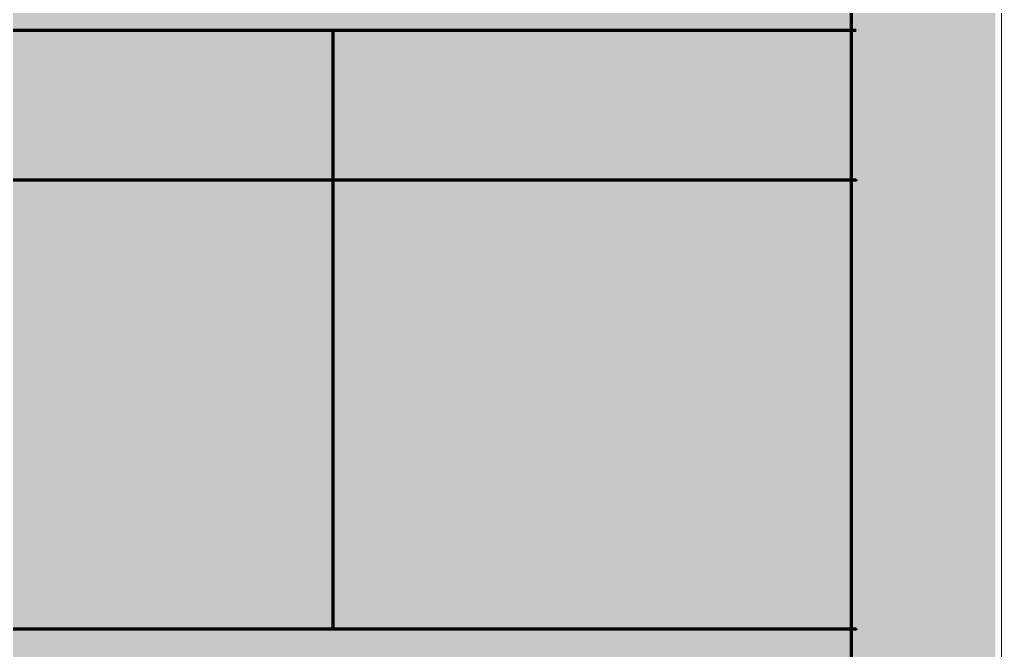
# Model space of a CAD drawing. Header units: millimetres. Extents: x 0 to 295, y 2 to 210.
# Drawn here: x 261.56 to 294.44, y 25.84 to 47.09 of the extents above; entities that cross this region are included whole.
import ezdxf
from ezdxf.xclip import XClip

# ---------------------------------------------------------------- set-up
doc = ezdxf.new("R2010")
doc.units = ezdxf.units.MM
doc.header["$MEASUREMENT"] = 0
doc.layers.get('0').update_dxf_attribs({"linetype": 'CONTINUOUS'})

# ---------------------------------------------------------------- blocks, each defined once
blk = doc.blocks.new('MF27EC030')
at = {"color": 0, "linetype": 'Continuous', "lineweight": 100, "true_color": 0x000007}
for points in [[(4.838, 190.421), (4.838, 7.052), (289.581, 7.052), (289.581, 190.421)], [(289.745, 46.72), (168.888, 46.72), (168.888, 46.72)], [(239.386, 41.686), (289.745, 41.686), (289.745, 41.686)], [(239.386, 26.567), (289.745, 26.567), (289.745, 26.567)]]:
    blk.add_lwpolyline(points, dxfattribs=at)

msp = doc.modelspace()

# ---------------------------------------------------------------- hatches: boundary and pattern name
at = {"true_color": 0xffffff}
for points in [[(-0.131, 210.23), (-0.131, 1.772), (294.435, 1.772), (294.435, 210.23)], [(-0.131, 210.23), (-0.131, 2.034), (294.435, 2.034), (294.435, 210.23)]]:
    msp.add_hatch(color=0, dxfattribs=at).paths.add_polyline_path(points)
at = {"true_color": 0x000007}
msp.add_hatch(color=0, dxfattribs=at).paths.add_polyline_path([(274.495, 42.818), (274.905, 44.802), (275.233, 44.802), (275.43, 43.506), (275.43, 43.506), (275.434, 43.486), (275.437, 43.465), (275.441, 43.445), (275.445, 43.424), (275.448, 43.404), (275.451, 43.384), (275.454, 43.363), (275.457, 43.343), (275.46, 43.323), (275.462, 43.302), (275.464, 43.282), (275.466, 43.262), (275.468, 43.242), (275.47, 43.223), (275.472, 43.203), (275.473, 43.183), (275.475, 43.164), (275.476, 43.144), (275.477, 43.125), (275.477, 43.106), (275.478, 43.087), (275.478, 43.068), (275.479, 43.049), (275.479, 43.031), (275.479, 43.031), (275.487, 43.047), (275.496, 43.065), (275.504, 43.082), (275.513, 43.1), (275.522, 43.119), (275.532, 43.138), (275.541, 43.158), (275.551, 43.178), (275.561, 43.199), (275.572, 43.22), (275.582, 43.242), (275.594, 43.264), (275.605, 43.287), (275.617, 43.31), (275.629, 43.334), (275.642, 43.359), (275.654, 43.384), (275.668, 43.409), (275.682, 43.435), (275.696, 43.461), (275.711, 43.488), (275.726, 43.515), (275.741, 43.543), (275.758, 43.572), (276.463, 44.802), (276.791, 44.802), (276.381, 42.818), (276.118, 42.818), (276.315, 43.785), (276.315, 43.785), (276.321, 43.812), (276.328, 43.839), (276.334, 43.867), (276.341, 43.895), (276.348, 43.924), (276.355, 43.953), (276.363, 43.983), (276.37, 44.013), (276.378, 44.043), (276.386, 44.074), (276.395, 44.104), (276.403, 44.136), (276.412, 44.167), (276.421, 44.199), (276.431, 44.23), (276.44, 44.262), (276.45, 44.295), (276.46, 44.327), (276.471, 44.359), (276.482, 44.392), (276.493, 44.425), (276.504, 44.457), (276.516, 44.49), (276.528, 44.523), (276.528, 44.523), (276.52, 44.508), (276.512, 44.494), (276.504, 44.478), (276.495, 44.463), (276.487, 44.447), (276.479, 44.431), (276.47, 44.415), (276.462, 44.398), (276.454, 44.382), (276.445, 44.365), (276.436, 44.348), (276.428, 44.33), (276.419, 44.313), (276.41, 44.295), (276.401, 44.277), (276.392, 44.259), (276.383, 44.241), (276.374, 44.223), (276.364, 44.205), (276.355, 44.187), (276.345, 44.168), (276.335, 44.15), (276.325, 44.131), (276.315, 44.113), (275.577, 42.818), (275.315, 42.818), (275.118, 44.08), (275.118, 44.08), (275.116, 44.097), (275.114, 44.113), (275.112, 44.129), (275.11, 44.146), (275.108, 44.162), (275.106, 44.179), (275.104, 44.195), (275.102, 44.212), (275.1, 44.229), (275.099, 44.245), (275.097, 44.262), (275.095, 44.279), (275.094, 44.296), (275.093, 44.313), (275.091, 44.33), (275.09, 44.347), (275.089, 44.365), (275.088, 44.382), (275.087, 44.4), (275.086, 44.418), (275.086, 44.436), (275.086, 44.454), (275.085, 44.472), (275.085, 44.49), (275.085, 44.49), (275.081, 44.47), (275.077, 44.45), (275.074, 44.429), (275.07, 44.41), (275.067, 44.39), (275.063, 44.371), (275.06, 44.352), (275.057, 44.333), (275.054, 44.314), (275.052, 44.296), (275.049, 44.278), (275.046, 44.261), (275.044, 44.243), (275.041, 44.226), (275.039, 44.21), (275.037, 44.194), (275.034, 44.178), (275.032, 44.163), (275.03, 44.148), (275.028, 44.133), (275.026, 44.119), (275.024, 44.106), (275.022, 44.093), (275.02, 44.08), (274.757, 42.818), (274.495, 42.818), (274.757, 42.818)])
h = msp.add_hatch(color=0, dxfattribs=at)
edge = h.paths.add_edge_path()
edge.add_spline(control_points=[(285.269, 42.998), (285.187, 42.916), (285.105, 42.867), (285.023, 42.834), (285.023, 42.834), (284.941, 42.801), (284.859, 42.785), (284.777, 42.785), (284.777, 42.785), (284.646, 42.785), (284.531, 42.818), (284.449, 42.899), (284.449, 42.899), (284.367, 42.981), (284.334, 43.08), (284.334, 43.195), (284.334, 43.195), (284.334, 43.277), (284.35, 43.359), (284.383, 43.408), (284.383, 43.408), (284.416, 43.473), (284.465, 43.523), (284.531, 43.555), (284.531, 43.555), (284.596, 43.605), (284.662, 43.621), (284.76, 43.637), (284.76, 43.637), (284.81, 43.654), (284.908, 43.67), (285.072, 43.67), (285.072, 43.67), (285.219, 43.67), (285.334, 43.687), (285.4, 43.719), (285.4, 43.719), (285.416, 43.785), (285.433, 43.834), (285.433, 43.883), (285.433, 43.883), (285.433, 43.933), (285.4, 43.982), (285.367, 44.015), (285.367, 44.015), (285.301, 44.064), (285.219, 44.08), (285.121, 44.08), (285.121, 44.08), (285.006, 44.08), (284.924, 44.064), (284.859, 44.015), (284.859, 44.015), (284.793, 43.965), (284.744, 43.9), (284.711, 43.818)], knot_values=[0, 0, 0, 0, 0.017857, 0.017857, 0.017857, 0.017857, 0.035714, 0.035714, 0.035714, 0.035714, 0.053571, 0.053571, 0.053571, 0.053571, 0.071429, 0.071429, 0.071429, 0.071429, 0.089286, 0.089286, 0.089286, 0.089286, 0.107143, 0.107143, 0.107143, 0.107143, 0.125, 0.125, 0.125, 0.125, 0.142857, 0.142857, 0.142857, 0.142857, 0.160714, 0.160714, 0.160714, 0.160714, 0.178571, 0.178571, 0.178571, 0.178571, 0.196429, 0.196429, 0.196429, 0.196429, 0.214286, 0.214286, 0.214286, 0.214286, 0.232143, 0.232143, 0.232143, 0.232143, 1, 1, 1, 1], degree=3, periodic=0)
edge.add_line((284.711, 43.818), (284.465, 43.851))
edge.add_spline(control_points=[(284.465, 43.851), (284.514, 43.982), (284.596, 44.097), (284.711, 44.179), (284.711, 44.179), (284.826, 44.244), (284.957, 44.277), (285.121, 44.277), (285.121, 44.277), (285.301, 44.277), (285.449, 44.244), (285.547, 44.162), (285.547, 44.162), (285.629, 44.097), (285.662, 44.015), (285.662, 43.916), (285.662, 43.916), (285.662, 43.834), (285.662, 43.752), (285.629, 43.637)], knot_values=[0, 0, 0, 0, 0.05, 0.05, 0.05, 0.05, 0.1, 0.1, 0.1, 0.1, 0.15, 0.15, 0.15, 0.15, 0.2, 0.2, 0.2, 0.2, 1, 1, 1, 1], degree=3, periodic=0)
edge.add_line((285.629, 43.637), (285.547, 43.293))
edge.add_spline(control_points=[(285.547, 43.293), (285.531, 43.178), (285.515, 43.08), (285.515, 43.014), (285.515, 43.014), (285.515, 42.965), (285.531, 42.899), (285.547, 42.818)], knot_values=[0, 0, 0, 0, 0.125, 0.125, 0.125, 0.125, 1, 1, 1, 1], degree=3, periodic=0)
edge.add_line((285.547, 42.818), (285.301, 42.818))
edge.add_spline(control_points=[(285.301, 42.818), (285.285, 42.867), (285.269, 42.916), (285.269, 42.998)], knot_values=[0, 0, 0, 0, 1, 1, 1, 1], degree=3, periodic=0)
edge = h.paths.add_edge_path()
edge.add_spline(control_points=[(285.367, 43.539), (285.318, 43.523), (285.285, 43.523), (285.252, 43.506), (285.252, 43.506), (285.203, 43.506), (285.137, 43.506), (285.055, 43.49), (285.055, 43.49), (284.908, 43.473), (284.81, 43.457), (284.744, 43.441), (284.744, 43.441), (284.695, 43.424), (284.646, 43.391), (284.613, 43.342), (284.613, 43.342), (284.596, 43.309), (284.58, 43.26), (284.58, 43.211), (284.58, 43.211), (284.58, 43.145), (284.596, 43.08), (284.646, 43.047), (284.646, 43.047), (284.695, 42.998), (284.76, 42.981), (284.842, 42.981), (284.842, 42.981), (284.924, 42.981), (285.006, 42.998), (285.088, 43.031), (285.088, 43.031), (285.154, 43.08), (285.219, 43.145), (285.252, 43.211), (285.252, 43.211), (285.301, 43.293), (285.334, 43.408), (285.367, 43.539)], knot_values=[0, 0, 0, 0, 0.025, 0.025, 0.025, 0.025, 0.05, 0.05, 0.05, 0.05, 0.075, 0.075, 0.075, 0.075, 0.1, 0.1, 0.1, 0.1, 0.125, 0.125, 0.125, 0.125, 0.15, 0.15, 0.15, 0.15, 0.175, 0.175, 0.175, 0.175, 0.2, 0.2, 0.2, 0.2, 0.225, 0.225, 0.225, 0.225, 1, 1, 1, 1], degree=3, periodic=0)
edge = h.paths.add_edge_path()
edge.add_line((288.778, 44.835), (289.008, 44.835))
edge.add_spline(control_points=[(289.008, 44.835), (288.991, 44.703), (288.942, 44.605), (288.86, 44.572), (288.86, 44.572), (288.778, 44.539), (288.696, 44.539), (288.598, 44.539)], knot_values=[0, 0, 0, 0, 0.125, 0.125, 0.125, 0.125, 1, 1, 1, 1], degree=3, periodic=0)
edge.add_line((288.598, 44.539), (288.352, 44.539))
edge.add_spline(control_points=[(288.352, 44.539), (288.253, 44.539), (288.188, 44.523), (288.138, 44.49), (288.138, 44.49), (288.089, 44.474), (288.056, 44.425), (288.024, 44.392), (288.024, 44.392), (287.991, 44.343), (287.942, 44.228), (287.876, 44.08), (287.876, 44.08), (287.974, 44.162), (288.056, 44.211), (288.138, 44.228), (288.138, 44.228), (288.22, 44.244), (288.286, 44.261), (288.319, 44.261), (288.319, 44.261), (288.466, 44.261), (288.581, 44.195), (288.696, 44.097), (288.696, 44.097), (288.811, 43.998), (288.876, 43.851), (288.876, 43.654), (288.876, 43.654), (288.876, 43.424), (288.794, 43.227), (288.663, 43.047), (288.663, 43.047), (288.516, 42.867), (288.335, 42.785), (288.106, 42.785), (288.106, 42.785), (287.925, 42.785), (287.778, 42.834), (287.679, 42.949), (287.679, 42.949), (287.581, 43.063), (287.515, 43.211), (287.515, 43.391), (287.515, 43.391), (287.515, 43.588), (287.564, 43.818), (287.663, 44.113), (287.663, 44.113), (287.761, 44.392), (287.876, 44.572), (287.991, 44.654), (287.991, 44.654), (288.106, 44.736), (288.253, 44.769), (288.434, 44.769)], knot_values=[0, 0, 0, 0, 0.017857, 0.017857, 0.017857, 0.017857, 0.035714, 0.035714, 0.035714, 0.035714, 0.053571, 0.053571, 0.053571, 0.053571, 0.071429, 0.071429, 0.071429, 0.071429, 0.089286, 0.089286, 0.089286, 0.089286, 0.107143, 0.107143, 0.107143, 0.107143, 0.125, 0.125, 0.125, 0.125, 0.142857, 0.142857, 0.142857, 0.142857, 0.160714, 0.160714, 0.160714, 0.160714, 0.178571, 0.178571, 0.178571, 0.178571, 0.196429, 0.196429, 0.196429, 0.196429, 0.214286, 0.214286, 0.214286, 0.214286, 0.232143, 0.232143, 0.232143, 0.232143, 1, 1, 1, 1], degree=3, periodic=0)
edge.add_line((288.434, 44.769), (288.647, 44.769))
edge.add_spline(control_points=[(288.647, 44.769), (288.712, 44.769), (288.762, 44.785), (288.778, 44.835)], knot_values=[0, 0, 0, 0, 1, 1, 1, 1], degree=3, periodic=0)
edge = h.paths.add_edge_path()
edge.add_spline(control_points=[(288.63, 43.67), (288.63, 43.785), (288.598, 43.883), (288.548, 43.949), (288.548, 43.949), (288.483, 44.031), (288.401, 44.064), (288.302, 44.064), (288.302, 44.064), (288.138, 44.064), (288.007, 43.982), (287.909, 43.851), (287.909, 43.851), (287.81, 43.703), (287.761, 43.555), (287.761, 43.359), (287.761, 43.359), (287.761, 43.26), (287.794, 43.178), (287.86, 43.096), (287.86, 43.096), (287.925, 43.014), (288.007, 42.981), (288.106, 42.981), (288.106, 42.981), (288.27, 42.981), (288.384, 43.063), (288.483, 43.211), (288.483, 43.211), (288.581, 43.359), (288.63, 43.506), (288.63, 43.67)], knot_values=[0, 0, 0, 0, 0.03125, 0.03125, 0.03125, 0.03125, 0.0625, 0.0625, 0.0625, 0.0625, 0.09375, 0.09375, 0.09375, 0.09375, 0.125, 0.125, 0.125, 0.125, 0.15625, 0.15625, 0.15625, 0.15625, 0.1875, 0.1875, 0.1875, 0.1875, 0.21875, 0.21875, 0.21875, 0.21875, 1, 1, 1, 1], degree=3, periodic=0)
h = msp.add_hatch(color=0, dxfattribs=at)
edge = h.paths.add_edge_path()
edge.add_spline(control_points=[(262.524, 42.998), (262.442, 42.916), (262.36, 42.867), (262.278, 42.834), (262.278, 42.834), (262.196, 42.801), (262.114, 42.785), (262.032, 42.785), (262.032, 42.785), (261.901, 42.785), (261.786, 42.818), (261.704, 42.899), (261.704, 42.899), (261.622, 42.981), (261.589, 43.08), (261.589, 43.195), (261.589, 43.195), (261.589, 43.277), (261.606, 43.359), (261.638, 43.408), (261.638, 43.408), (261.671, 43.473), (261.72, 43.523), (261.786, 43.555), (261.786, 43.555), (261.852, 43.605), (261.917, 43.621), (261.999, 43.637), (261.999, 43.637), (262.065, 43.654), (262.163, 43.67), (262.311, 43.67), (262.311, 43.67), (262.475, 43.67), (262.59, 43.687), (262.655, 43.719), (262.655, 43.719), (262.671, 43.785), (262.671, 43.834), (262.671, 43.883), (262.671, 43.883), (262.671, 43.933), (262.655, 43.982), (262.622, 44.015), (262.622, 44.015), (262.557, 44.064), (262.475, 44.08), (262.36, 44.08), (262.36, 44.08), (262.262, 44.08), (262.18, 44.064), (262.114, 44.015), (262.114, 44.015), (262.048, 43.965), (261.999, 43.9), (261.966, 43.818)], knot_values=[0, 0, 0, 0, 0.017857, 0.017857, 0.017857, 0.017857, 0.035714, 0.035714, 0.035714, 0.035714, 0.053571, 0.053571, 0.053571, 0.053571, 0.071429, 0.071429, 0.071429, 0.071429, 0.089286, 0.089286, 0.089286, 0.089286, 0.107143, 0.107143, 0.107143, 0.107143, 0.125, 0.125, 0.125, 0.125, 0.142857, 0.142857, 0.142857, 0.142857, 0.160714, 0.160714, 0.160714, 0.160714, 0.178571, 0.178571, 0.178571, 0.178571, 0.196429, 0.196429, 0.196429, 0.196429, 0.214286, 0.214286, 0.214286, 0.214286, 0.232143, 0.232143, 0.232143, 0.232143, 1, 1, 1, 1], degree=3, periodic=0)
edge.add_line((261.966, 43.818), (261.72, 43.851))
edge.add_spline(control_points=[(261.72, 43.851), (261.77, 43.982), (261.852, 44.097), (261.966, 44.179), (261.966, 44.179), (262.081, 44.244), (262.212, 44.277), (262.376, 44.277), (262.376, 44.277), (262.557, 44.277), (262.704, 44.244), (262.803, 44.162), (262.803, 44.162), (262.885, 44.097), (262.917, 44.015), (262.917, 43.916), (262.917, 43.916), (262.917, 43.834), (262.901, 43.752), (262.885, 43.637)], knot_values=[0, 0, 0, 0, 0.05, 0.05, 0.05, 0.05, 0.1, 0.1, 0.1, 0.1, 0.15, 0.15, 0.15, 0.15, 0.2, 0.2, 0.2, 0.2, 1, 1, 1, 1], degree=3, periodic=0)
edge.add_line((262.885, 43.637), (262.803, 43.293))
edge.add_spline(control_points=[(262.803, 43.293), (262.786, 43.178), (262.77, 43.08), (262.77, 43.014), (262.77, 43.014), (262.77, 42.965), (262.786, 42.899), (262.803, 42.818)], knot_values=[0, 0, 0, 0, 0.125, 0.125, 0.125, 0.125, 1, 1, 1, 1], degree=3, periodic=0)
edge.add_line((262.803, 42.818), (262.557, 42.818))
edge.add_spline(control_points=[(262.557, 42.818), (262.54, 42.867), (262.524, 42.916), (262.524, 42.998)], knot_values=[0, 0, 0, 0, 1, 1, 1, 1], degree=3, periodic=0)
edge = h.paths.add_edge_path()
edge.add_spline(control_points=[(262.606, 43.539), (262.573, 43.523), (262.54, 43.523), (262.508, 43.506), (262.508, 43.506), (262.458, 43.506), (262.393, 43.506), (262.311, 43.49), (262.311, 43.49), (262.163, 43.473), (262.065, 43.457), (261.999, 43.441), (261.999, 43.441), (261.95, 43.424), (261.901, 43.391), (261.868, 43.342), (261.868, 43.342), (261.835, 43.309), (261.835, 43.26), (261.835, 43.211), (261.835, 43.211), (261.835, 43.145), (261.852, 43.08), (261.901, 43.047), (261.901, 43.047), (261.95, 42.998), (262.016, 42.981), (262.098, 42.981), (262.098, 42.981), (262.18, 42.981), (262.262, 42.998), (262.327, 43.031), (262.327, 43.031), (262.409, 43.08), (262.475, 43.145), (262.508, 43.211), (262.508, 43.211), (262.557, 43.293), (262.59, 43.408), (262.606, 43.539)], knot_values=[0, 0, 0, 0, 0.025, 0.025, 0.025, 0.025, 0.05, 0.05, 0.05, 0.05, 0.075, 0.075, 0.075, 0.075, 0.1, 0.1, 0.1, 0.1, 0.125, 0.125, 0.125, 0.125, 0.15, 0.15, 0.15, 0.15, 0.175, 0.175, 0.175, 0.175, 0.2, 0.2, 0.2, 0.2, 0.225, 0.225, 0.225, 0.225, 1, 1, 1, 1], degree=3, periodic=0)
edge = h.paths.add_edge_path()
edge.add_line((265.705, 43.342), (265.951, 43.309))
edge.add_spline(control_points=[(265.951, 43.309), (265.886, 43.129), (265.804, 42.998), (265.689, 42.916), (265.689, 42.916), (265.574, 42.834), (265.443, 42.785), (265.295, 42.785), (265.295, 42.785), (265.148, 42.785), (265.016, 42.834), (264.918, 42.932), (264.918, 42.932), (264.82, 43.031), (264.771, 43.178), (264.771, 43.359), (264.771, 43.359), (264.771, 43.523), (264.803, 43.67), (264.869, 43.818), (264.869, 43.818), (264.934, 43.965), (265.016, 44.08), (265.131, 44.162), (265.131, 44.162), (265.246, 44.244), (265.377, 44.277), (265.525, 44.277), (265.525, 44.277), (265.689, 44.277), (265.804, 44.244), (265.902, 44.162), (265.902, 44.162), (265.984, 44.064), (266.033, 43.949), (266.033, 43.801)], knot_values=[0, 0, 0, 0, 0.027778, 0.027778, 0.027778, 0.027778, 0.055556, 0.055556, 0.055556, 0.055556, 0.083333, 0.083333, 0.083333, 0.083333, 0.111111, 0.111111, 0.111111, 0.111111, 0.138889, 0.138889, 0.138889, 0.138889, 0.166667, 0.166667, 0.166667, 0.166667, 0.194444, 0.194444, 0.194444, 0.194444, 0.222222, 0.222222, 0.222222, 0.222222, 1, 1, 1, 1], degree=3, periodic=0)
edge.add_line((266.033, 43.801), (265.787, 43.785))
edge.add_spline(control_points=[(265.787, 43.785), (265.787, 43.883), (265.771, 43.949), (265.705, 44.015), (265.705, 44.015), (265.656, 44.064), (265.59, 44.08), (265.508, 44.08), (265.508, 44.08), (265.41, 44.08), (265.328, 44.047), (265.246, 43.998), (265.246, 43.998), (265.18, 43.933), (265.115, 43.834), (265.082, 43.703), (265.082, 43.703), (265.033, 43.588), (265.016, 43.457), (265.016, 43.342), (265.016, 43.342), (265.016, 43.211), (265.049, 43.129), (265.098, 43.063), (265.098, 43.063), (265.148, 42.998), (265.213, 42.981), (265.295, 42.981), (265.295, 42.981), (265.377, 42.981), (265.459, 42.998), (265.525, 43.063), (265.525, 43.063), (265.607, 43.129), (265.656, 43.211), (265.705, 43.342)], knot_values=[0, 0, 0, 0, 0.027778, 0.027778, 0.027778, 0.027778, 0.055556, 0.055556, 0.055556, 0.055556, 0.083333, 0.083333, 0.083333, 0.083333, 0.111111, 0.111111, 0.111111, 0.111111, 0.138889, 0.138889, 0.138889, 0.138889, 0.166667, 0.166667, 0.166667, 0.166667, 0.194444, 0.194444, 0.194444, 0.194444, 0.222222, 0.222222, 0.222222, 0.222222, 1, 1, 1, 1], degree=3, periodic=0)
edge = h.paths.add_edge_path()
edge.add_line((268.542, 43.342), (268.788, 43.309))
edge.add_spline(control_points=[(268.788, 43.309), (268.723, 43.129), (268.624, 42.998), (268.526, 42.916), (268.526, 42.916), (268.411, 42.834), (268.28, 42.785), (268.132, 42.785), (268.132, 42.785), (267.985, 42.785), (267.853, 42.834), (267.755, 42.932), (267.755, 42.932), (267.657, 43.031), (267.607, 43.178), (267.607, 43.359), (267.607, 43.359), (267.607, 43.523), (267.64, 43.67), (267.706, 43.818), (267.706, 43.818), (267.771, 43.965), (267.853, 44.08), (267.968, 44.162), (267.968, 44.162), (268.083, 44.244), (268.214, 44.277), (268.362, 44.277), (268.362, 44.277), (268.526, 44.277), (268.641, 44.244), (268.739, 44.162), (268.739, 44.162), (268.821, 44.064), (268.87, 43.949), (268.87, 43.801)], knot_values=[0, 0, 0, 0, 0.027778, 0.027778, 0.027778, 0.027778, 0.055556, 0.055556, 0.055556, 0.055556, 0.083333, 0.083333, 0.083333, 0.083333, 0.111111, 0.111111, 0.111111, 0.111111, 0.138889, 0.138889, 0.138889, 0.138889, 0.166667, 0.166667, 0.166667, 0.166667, 0.194444, 0.194444, 0.194444, 0.194444, 0.222222, 0.222222, 0.222222, 0.222222, 1, 1, 1, 1], degree=3, periodic=0)
edge.add_line((268.87, 43.801), (268.624, 43.785))
edge.add_spline(control_points=[(268.624, 43.785), (268.624, 43.883), (268.591, 43.949), (268.542, 44.015), (268.542, 44.015), (268.493, 44.064), (268.427, 44.08), (268.345, 44.08), (268.345, 44.08), (268.247, 44.08), (268.165, 44.047), (268.083, 43.998), (268.083, 43.998), (268.017, 43.933), (267.952, 43.834), (267.919, 43.703), (267.919, 43.703), (267.87, 43.588), (267.853, 43.457), (267.853, 43.342), (267.853, 43.342), (267.853, 43.211), (267.886, 43.129), (267.935, 43.063), (267.935, 43.063), (267.985, 42.998), (268.05, 42.981), (268.132, 42.981), (268.132, 42.981), (268.214, 42.981), (268.296, 42.998), (268.362, 43.063), (268.362, 43.063), (268.444, 43.129), (268.493, 43.211), (268.542, 43.342)], knot_values=[0, 0, 0, 0, 0.027778, 0.027778, 0.027778, 0.027778, 0.055556, 0.055556, 0.055556, 0.055556, 0.083333, 0.083333, 0.083333, 0.083333, 0.111111, 0.111111, 0.111111, 0.111111, 0.138889, 0.138889, 0.138889, 0.138889, 0.166667, 0.166667, 0.166667, 0.166667, 0.194444, 0.194444, 0.194444, 0.194444, 0.222222, 0.222222, 0.222222, 0.222222, 1, 1, 1, 1], degree=3, periodic=0)
edge = h.paths.add_edge_path()
edge.add_spline(control_points=[(271.346, 42.998), (271.264, 42.916), (271.182, 42.867), (271.1, 42.834), (271.1, 42.834), (271.018, 42.801), (270.936, 42.785), (270.854, 42.785), (270.854, 42.785), (270.723, 42.785), (270.608, 42.818), (270.526, 42.899), (270.526, 42.899), (270.444, 42.981), (270.412, 43.08), (270.412, 43.195), (270.412, 43.195), (270.412, 43.277), (270.428, 43.359), (270.461, 43.408), (270.461, 43.408), (270.494, 43.473), (270.543, 43.523), (270.608, 43.555), (270.608, 43.555), (270.674, 43.605), (270.74, 43.621), (270.838, 43.637), (270.838, 43.637), (270.887, 43.654), (270.986, 43.67), (271.15, 43.67), (271.15, 43.67), (271.297, 43.67), (271.412, 43.687), (271.478, 43.719), (271.478, 43.719), (271.494, 43.785), (271.51, 43.834), (271.51, 43.883), (271.51, 43.883), (271.51, 43.933), (271.478, 43.982), (271.445, 44.015), (271.445, 44.015), (271.379, 44.064), (271.297, 44.08), (271.199, 44.08), (271.199, 44.08), (271.084, 44.08), (271.002, 44.064), (270.936, 44.015), (270.936, 44.015), (270.871, 43.965), (270.822, 43.9), (270.805, 43.818)], knot_values=[0, 0, 0, 0, 0.017857, 0.017857, 0.017857, 0.017857, 0.035714, 0.035714, 0.035714, 0.035714, 0.053571, 0.053571, 0.053571, 0.053571, 0.071429, 0.071429, 0.071429, 0.071429, 0.089286, 0.089286, 0.089286, 0.089286, 0.107143, 0.107143, 0.107143, 0.107143, 0.125, 0.125, 0.125, 0.125, 0.142857, 0.142857, 0.142857, 0.142857, 0.160714, 0.160714, 0.160714, 0.160714, 0.178571, 0.178571, 0.178571, 0.178571, 0.196429, 0.196429, 0.196429, 0.196429, 0.214286, 0.214286, 0.214286, 0.214286, 0.232143, 0.232143, 0.232143, 0.232143, 1, 1, 1, 1], degree=3, periodic=0)
edge.add_line((270.805, 43.818), (270.543, 43.851))
edge.add_spline(control_points=[(270.543, 43.851), (270.608, 43.982), (270.674, 44.097), (270.789, 44.179), (270.789, 44.179), (270.904, 44.244), (271.035, 44.277), (271.199, 44.277), (271.199, 44.277), (271.379, 44.277), (271.527, 44.244), (271.625, 44.162), (271.625, 44.162), (271.707, 44.097), (271.74, 44.015), (271.74, 43.916), (271.74, 43.916), (271.74, 43.834), (271.74, 43.752), (271.707, 43.637)], knot_values=[0, 0, 0, 0, 0.05, 0.05, 0.05, 0.05, 0.1, 0.1, 0.1, 0.1, 0.15, 0.15, 0.15, 0.15, 0.2, 0.2, 0.2, 0.2, 1, 1, 1, 1], degree=3, periodic=0)
edge.add_line((271.707, 43.637), (271.625, 43.293))
edge.add_spline(control_points=[(271.625, 43.293), (271.609, 43.178), (271.592, 43.08), (271.592, 43.014), (271.592, 43.014), (271.592, 42.965), (271.609, 42.899), (271.625, 42.818)], knot_values=[0, 0, 0, 0, 0.125, 0.125, 0.125, 0.125, 1, 1, 1, 1], degree=3, periodic=0)
edge.add_line((271.625, 42.818), (271.379, 42.818))
edge.add_spline(control_points=[(271.379, 42.818), (271.363, 42.867), (271.346, 42.916), (271.346, 42.998)], knot_values=[0, 0, 0, 0, 1, 1, 1, 1], degree=3, periodic=0)
edge = h.paths.add_edge_path()
edge.add_spline(control_points=[(271.445, 43.539), (271.412, 43.523), (271.363, 43.523), (271.33, 43.506), (271.33, 43.506), (271.297, 43.506), (271.232, 43.506), (271.133, 43.49), (271.133, 43.49), (270.986, 43.473), (270.887, 43.457), (270.838, 43.441), (270.838, 43.441), (270.772, 43.424), (270.723, 43.391), (270.69, 43.342), (270.69, 43.342), (270.674, 43.309), (270.658, 43.26), (270.658, 43.211), (270.658, 43.211), (270.658, 43.145), (270.674, 43.08), (270.723, 43.047), (270.723, 43.047), (270.772, 42.998), (270.838, 42.981), (270.92, 42.981), (270.92, 42.981), (271.002, 42.981), (271.084, 42.998), (271.166, 43.031), (271.166, 43.031), (271.232, 43.08), (271.297, 43.145), (271.33, 43.211), (271.33, 43.211), (271.379, 43.293), (271.412, 43.408), (271.445, 43.539)], knot_values=[0, 0, 0, 0, 0.025, 0.025, 0.025, 0.025, 0.05, 0.05, 0.05, 0.05, 0.075, 0.075, 0.075, 0.075, 0.1, 0.1, 0.1, 0.1, 0.125, 0.125, 0.125, 0.125, 0.15, 0.15, 0.15, 0.15, 0.175, 0.175, 0.175, 0.175, 0.2, 0.2, 0.2, 0.2, 0.225, 0.225, 0.225, 0.225, 1, 1, 1, 1], degree=3, periodic=0)
h = msp.add_hatch(color=0, dxfattribs=at)
edge = h.paths.add_edge_path()
edge.add_spline(control_points=[(277.775, 42.998), (277.693, 42.916), (277.611, 42.867), (277.529, 42.834), (277.529, 42.834), (277.447, 42.801), (277.365, 42.785), (277.266, 42.785), (277.266, 42.785), (277.135, 42.785), (277.037, 42.818), (276.955, 42.899), (276.955, 42.899), (276.873, 42.981), (276.823, 43.08), (276.823, 43.195), (276.823, 43.195), (276.823, 43.277), (276.856, 43.359), (276.889, 43.408), (276.889, 43.408), (276.922, 43.473), (276.971, 43.523), (277.037, 43.555), (277.037, 43.555), (277.086, 43.605), (277.168, 43.621), (277.25, 43.637), (277.25, 43.637), (277.315, 43.654), (277.414, 43.67), (277.561, 43.67), (277.561, 43.67), (277.725, 43.67), (277.824, 43.687), (277.889, 43.719), (277.889, 43.719), (277.922, 43.785), (277.922, 43.834), (277.922, 43.883), (277.922, 43.883), (277.922, 43.933), (277.906, 43.982), (277.857, 44.015), (277.857, 44.015), (277.807, 44.064), (277.725, 44.08), (277.611, 44.08), (277.611, 44.08), (277.512, 44.08), (277.43, 44.064), (277.365, 44.015), (277.365, 44.015), (277.299, 43.965), (277.25, 43.9), (277.217, 43.818)], knot_values=[0, 0, 0, 0, 0.017857, 0.017857, 0.017857, 0.017857, 0.035714, 0.035714, 0.035714, 0.035714, 0.053571, 0.053571, 0.053571, 0.053571, 0.071429, 0.071429, 0.071429, 0.071429, 0.089286, 0.089286, 0.089286, 0.089286, 0.107143, 0.107143, 0.107143, 0.107143, 0.125, 0.125, 0.125, 0.125, 0.142857, 0.142857, 0.142857, 0.142857, 0.160714, 0.160714, 0.160714, 0.160714, 0.178571, 0.178571, 0.178571, 0.178571, 0.196429, 0.196429, 0.196429, 0.196429, 0.214286, 0.214286, 0.214286, 0.214286, 0.232143, 0.232143, 0.232143, 0.232143, 1, 1, 1, 1], degree=3, periodic=0)
edge.add_line((277.217, 43.818), (276.971, 43.851))
edge.add_spline(control_points=[(276.971, 43.851), (277.02, 43.982), (277.102, 44.097), (277.217, 44.179), (277.217, 44.179), (277.315, 44.244), (277.463, 44.277), (277.627, 44.277), (277.627, 44.277), (277.807, 44.277), (277.939, 44.244), (278.053, 44.162), (278.053, 44.162), (278.135, 44.097), (278.168, 44.015), (278.168, 43.916), (278.168, 43.916), (278.168, 43.834), (278.152, 43.752), (278.135, 43.637)], knot_values=[0, 0, 0, 0, 0.05, 0.05, 0.05, 0.05, 0.1, 0.1, 0.1, 0.1, 0.15, 0.15, 0.15, 0.15, 0.2, 0.2, 0.2, 0.2, 1, 1, 1, 1], degree=3, periodic=0)
edge.add_line((278.135, 43.637), (278.053, 43.293))
edge.add_spline(control_points=[(278.053, 43.293), (278.021, 43.178), (278.021, 43.08), (278.021, 43.014), (278.021, 43.014), (278.021, 42.965), (278.021, 42.899), (278.053, 42.818)], knot_values=[0, 0, 0, 0, 0.125, 0.125, 0.125, 0.125, 1, 1, 1, 1], degree=3, periodic=0)
edge.add_line((278.053, 42.818), (277.791, 42.818))
edge.add_spline(control_points=[(277.791, 42.818), (277.791, 42.867), (277.775, 42.916), (277.775, 42.998)], knot_values=[0, 0, 0, 0, 1, 1, 1, 1], degree=3, periodic=0)
edge = h.paths.add_edge_path()
edge.add_spline(control_points=[(277.857, 43.539), (277.824, 43.523), (277.791, 43.523), (277.758, 43.506), (277.758, 43.506), (277.709, 43.506), (277.643, 43.506), (277.561, 43.49), (277.561, 43.49), (277.414, 43.473), (277.315, 43.457), (277.25, 43.441), (277.25, 43.441), (277.201, 43.424), (277.151, 43.391), (277.119, 43.342), (277.119, 43.342), (277.086, 43.309), (277.069, 43.26), (277.069, 43.211), (277.069, 43.211), (277.069, 43.145), (277.102, 43.08), (277.151, 43.047), (277.151, 43.047), (277.201, 42.998), (277.266, 42.981), (277.348, 42.981), (277.348, 42.981), (277.43, 42.981), (277.512, 42.998), (277.578, 43.031), (277.578, 43.031), (277.66, 43.08), (277.709, 43.145), (277.758, 43.211), (277.758, 43.211), (277.807, 43.293), (277.84, 43.408), (277.857, 43.539)], knot_values=[0, 0, 0, 0, 0.025, 0.025, 0.025, 0.025, 0.05, 0.05, 0.05, 0.05, 0.075, 0.075, 0.075, 0.075, 0.1, 0.1, 0.1, 0.1, 0.125, 0.125, 0.125, 0.125, 0.15, 0.15, 0.15, 0.15, 0.175, 0.175, 0.175, 0.175, 0.2, 0.2, 0.2, 0.2, 0.225, 0.225, 0.225, 0.225, 1, 1, 1, 1], degree=3, periodic=0)
edge = h.paths.add_edge_path()
edge.add_line((280.939, 43.342), (281.185, 43.309))
edge.add_spline(control_points=[(281.185, 43.309), (281.136, 43.129), (281.038, 42.998), (280.923, 42.916), (280.923, 42.916), (280.825, 42.834), (280.693, 42.785), (280.546, 42.785), (280.546, 42.785), (280.382, 42.785), (280.267, 42.834), (280.169, 42.932), (280.169, 42.932), (280.07, 43.031), (280.021, 43.178), (280.021, 43.359), (280.021, 43.359), (280.021, 43.523), (280.054, 43.67), (280.12, 43.818), (280.12, 43.818), (280.169, 43.965), (280.267, 44.08), (280.382, 44.162), (280.382, 44.162), (280.497, 44.244), (280.628, 44.277), (280.775, 44.277), (280.775, 44.277), (280.923, 44.277), (281.054, 44.244), (281.136, 44.162), (281.136, 44.162), (281.235, 44.064), (281.284, 43.949), (281.284, 43.801)], knot_values=[0, 0, 0, 0, 0.027778, 0.027778, 0.027778, 0.027778, 0.055556, 0.055556, 0.055556, 0.055556, 0.083333, 0.083333, 0.083333, 0.083333, 0.111111, 0.111111, 0.111111, 0.111111, 0.138889, 0.138889, 0.138889, 0.138889, 0.166667, 0.166667, 0.166667, 0.166667, 0.194444, 0.194444, 0.194444, 0.194444, 0.222222, 0.222222, 0.222222, 0.222222, 1, 1, 1, 1], degree=3, periodic=0)
edge.add_line((281.284, 43.801), (281.038, 43.785))
edge.add_spline(control_points=[(281.038, 43.785), (281.038, 43.883), (281.005, 43.949), (280.956, 44.015), (280.956, 44.015), (280.907, 44.064), (280.841, 44.08), (280.759, 44.08), (280.759, 44.08), (280.661, 44.08), (280.562, 44.047), (280.497, 43.998), (280.497, 43.998), (280.431, 43.933), (280.366, 43.834), (280.333, 43.703), (280.333, 43.703), (280.284, 43.588), (280.267, 43.457), (280.267, 43.342), (280.267, 43.342), (280.267, 43.211), (280.3, 43.129), (280.349, 43.063), (280.349, 43.063), (280.398, 42.998), (280.464, 42.981), (280.546, 42.981), (280.546, 42.981), (280.628, 42.981), (280.71, 42.998), (280.775, 43.063), (280.775, 43.063), (280.841, 43.129), (280.907, 43.211), (280.939, 43.342)], knot_values=[0, 0, 0, 0, 0.027778, 0.027778, 0.027778, 0.027778, 0.055556, 0.055556, 0.055556, 0.055556, 0.083333, 0.083333, 0.083333, 0.083333, 0.111111, 0.111111, 0.111111, 0.111111, 0.138889, 0.138889, 0.138889, 0.138889, 0.166667, 0.166667, 0.166667, 0.166667, 0.194444, 0.194444, 0.194444, 0.194444, 0.222222, 0.222222, 0.222222, 0.222222, 1, 1, 1, 1], degree=3, periodic=0)
h.paths.add_polyline_path([(283.088, 44.261), (283.334, 44.261), (283.137, 43.342), (283.137, 43.342), (283.135, 43.33), (283.133, 43.319), (283.131, 43.308), (283.129, 43.297), (283.127, 43.287), (283.125, 43.277), (283.123, 43.268), (283.121, 43.258), (283.119, 43.25), (283.118, 43.241), (283.116, 43.233), (283.114, 43.225), (283.113, 43.218), (283.111, 43.211), (283.11, 43.203), (283.109, 43.196), (283.108, 43.19), (283.107, 43.183), (283.106, 43.177), (283.105, 43.17), (283.105, 43.164), (283.104, 43.158), (283.104, 43.152), (283.104, 43.145), (283.104, 43.145), (283.104, 43.139), (283.104, 43.134), (283.105, 43.128), (283.105, 43.122), (283.106, 43.117), (283.107, 43.111), (283.108, 43.106), (283.11, 43.101), (283.111, 43.096), (283.113, 43.091), (283.114, 43.087), (283.116, 43.082), (283.118, 43.077), (283.121, 43.073), (283.123, 43.068), (283.126, 43.064), (283.129, 43.06), (283.132, 43.056), (283.135, 43.051), (283.138, 43.047), (283.142, 43.043), (283.145, 43.039), (283.149, 43.035), (283.153, 43.031), (283.157, 43.027), (283.161, 43.023), (283.166, 43.02), (283.17, 43.017), (283.174, 43.014), (283.178, 43.012), (283.182, 43.01), (283.187, 43.008), (283.191, 43.006), (283.195, 43.004), (283.2, 43.003), (283.204, 43.002), (283.209, 43.001), (283.214, 43), (283.219, 43), (283.224, 42.999), (283.229, 42.999), (283.234, 42.998), (283.239, 42.998), (283.245, 42.998), (283.25, 42.998), (283.256, 42.998), (283.262, 42.998), (283.268, 42.998), (283.278, 42.998), (283.289, 42.998), (283.299, 42.999), (283.309, 42.999), (283.319, 43), (283.329, 43.001), (283.339, 43.002), (283.349, 43.004), (283.359, 43.006), (283.369, 43.008), (283.379, 43.01), (283.389, 43.012), (283.399, 43.015), (283.408, 43.018), (283.418, 43.021), (283.427, 43.025), (283.436, 43.028), (283.446, 43.032), (283.455, 43.037), (283.464, 43.042), (283.472, 43.047), (283.481, 43.052), (283.489, 43.058), (283.498, 43.063), (283.508, 43.07), (283.517, 43.076), (283.527, 43.082), (283.536, 43.088), (283.545, 43.094), (283.553, 43.101), (283.561, 43.107), (283.569, 43.113), (283.577, 43.12), (283.584, 43.126), (283.591, 43.133), (283.598, 43.139), (283.605, 43.146), (283.611, 43.153), (283.617, 43.16), (283.623, 43.167), (283.628, 43.174), (283.634, 43.181), (283.639, 43.188), (283.644, 43.196), (283.649, 43.204), (283.653, 43.211), (283.657, 43.219), (283.662, 43.227), (283.668, 43.236), (283.674, 43.245), (283.679, 43.254), (283.685, 43.263), (283.69, 43.273), (283.696, 43.283), (283.701, 43.293), (283.706, 43.304), (283.711, 43.315), (283.716, 43.327), (283.72, 43.338), (283.725, 43.35), (283.73, 43.363), (283.734, 43.376), (283.739, 43.389), (283.743, 43.402), (283.747, 43.416), (283.752, 43.43), (283.756, 43.445), (283.76, 43.46), (283.764, 43.475), (283.768, 43.491), (283.772, 43.506), (283.776, 43.523), (283.776, 43.523), (283.94, 44.261), (284.17, 44.261), (283.973, 43.309), (283.973, 43.309), (283.971, 43.301), (283.969, 43.293), (283.967, 43.286), (283.965, 43.278), (283.963, 43.27), (283.961, 43.263), (283.959, 43.256), (283.957, 43.249), (283.956, 43.242), (283.954, 43.235), (283.952, 43.228), (283.951, 43.221), (283.949, 43.215), (283.948, 43.208), (283.946, 43.202), (283.945, 43.195), (283.944, 43.189), (283.943, 43.183), (283.942, 43.176), (283.942, 43.17), (283.941, 43.164), (283.941, 43.158), (283.94, 43.152), (283.94, 43.145), (283.94, 43.145), (283.94, 43.139), (283.941, 43.134), (283.941, 43.128), (283.942, 43.122), (283.943, 43.117), (283.943, 43.111), (283.945, 43.106), (283.946, 43.101), (283.947, 43.096), (283.949, 43.091), (283.951, 43.087), (283.953, 43.082), (283.955, 43.077), (283.957, 43.073), (283.96, 43.068), (283.962, 43.064), (283.965, 43.06), (283.968, 43.056), (283.971, 43.051), (283.975, 43.047), (283.978, 43.043), (283.982, 43.039), (283.986, 43.035), (283.99, 43.031), (283.992, 43.027), (283.994, 43.023), (283.997, 43.02), (284, 43.017), (284.004, 43.014), (284.008, 43.012), (284.011, 43.01), (284.016, 43.008), (284.02, 43.006), (284.025, 43.004), (284.03, 43.003), (284.035, 43.002), (284.04, 43.001), (284.045, 43), (284.051, 43), (284.056, 42.999), (284.062, 42.999), (284.068, 42.998), (284.074, 42.998), (284.08, 42.998), (284.086, 42.998), (284.092, 42.998), (284.098, 42.998), (284.104, 42.998), (284.117, 42.998), (284.129, 42.999), (284.142, 42.999), (284.155, 43.001), (284.168, 43.002), (284.181, 43.005), (284.194, 43.007), (284.207, 43.01), (284.22, 43.013), (284.234, 43.017), (284.247, 43.022), (284.26, 43.027), (284.273, 43.032), (284.287, 43.038), (284.3, 43.044), (284.313, 43.051), (284.326, 43.059), (284.34, 43.067), (284.353, 43.076), (284.366, 43.085), (284.378, 43.095), (284.391, 43.106), (284.404, 43.117), (284.416, 43.129), (284.428, 43.142), (284.44, 43.154), (284.451, 43.168), (284.462, 43.181), (284.473, 43.195), (284.484, 43.21), (284.494, 43.224), (284.503, 43.24), (284.513, 43.255), (284.522, 43.272), (284.531, 43.288), (284.539, 43.305), (284.547, 43.323), (284.555, 43.341), (284.562, 43.36), (284.569, 43.379), (284.576, 43.399), (284.582, 43.42), (284.588, 43.441), (284.594, 43.462), (284.599, 43.485), (284.604, 43.508), (284.608, 43.531), (284.613, 43.555), (284.615, 43.557), (284.616, 43.559), (284.618, 43.561), (284.62, 43.562), (284.621, 43.564), (284.622, 43.565), (284.623, 43.566), (284.624, 43.568), (284.625, 43.569), (284.626, 43.57), (284.627, 43.571), (284.627, 43.572), (284.628, 43.573), (284.628, 43.574), (284.628, 43.575), (284.629, 43.576), (284.629, 43.577), (284.629, 43.578), (284.629, 43.58), (284.629, 43.581), (284.629, 43.583), (284.629, 43.584), (284.629, 43.586), (284.629, 43.588), (284.629, 43.588), (284.777, 44.261), (285.006, 44.261), (284.695, 42.818), (284.465, 42.818), (284.514, 43.063), (284.514, 43.063), (284.498, 43.041), (284.481, 43.02), (284.464, 43), (284.446, 42.98), (284.428, 42.962), (284.41, 42.944), (284.392, 42.927), (284.373, 42.911), (284.354, 42.896), (284.334, 42.882), (284.315, 42.869), (284.295, 42.856), (284.275, 42.845), (284.255, 42.835), (284.234, 42.825), (284.213, 42.817), (284.192, 42.809), (284.171, 42.803), (284.149, 42.797), (284.128, 42.793), (284.106, 42.789), (284.084, 42.787), (284.061, 42.785), (284.039, 42.785), (284.039, 42.785), (284.027, 42.785), (284.015, 42.785), (284.003, 42.786), (283.991, 42.787), (283.98, 42.789), (283.968, 42.791), (283.957, 42.793), (283.946, 42.795), (283.936, 42.798), (283.926, 42.801), (283.915, 42.804), (283.906, 42.807), (283.896, 42.811), (283.887, 42.815), (283.878, 42.819), (283.869, 42.824), (283.86, 42.828), (283.852, 42.833), (283.844, 42.838), (283.836, 42.844), (283.829, 42.849), (283.822, 42.855), (283.816, 42.861), (283.809, 42.867), (283.801, 42.875), (283.793, 42.883), (283.786, 42.891), (283.779, 42.898), (283.772, 42.906), (283.766, 42.914), (283.76, 42.921), (283.754, 42.929), (283.748, 42.936), (283.743, 42.944), (283.738, 42.951), (283.733, 42.959), (283.729, 42.967), (283.725, 42.975), (283.721, 42.982), (283.717, 42.991), (283.713, 42.999), (283.71, 43.007), (283.707, 43.016), (283.704, 43.025), (283.701, 43.034), (283.699, 43.044), (283.697, 43.053), (283.694, 43.063), (283.694, 43.063), (283.686, 43.051), (283.678, 43.04), (283.669, 43.028), (283.66, 43.017), (283.651, 43.006), (283.642, 42.996), (283.633, 42.985), (283.624, 42.975), (283.615, 42.966), (283.605, 42.956), (283.595, 42.947), (283.586, 42.938), (283.576, 42.93), (283.566, 42.922), (283.556, 42.913), (283.546, 42.906), (283.536, 42.898), (283.526, 42.891), (283.516, 42.883), (283.506, 42.876), (283.496, 42.87), (283.485, 42.863), (283.475, 42.857), (283.465, 42.85), (283.465, 42.85), (283.455, 42.844), (283.444, 42.839), (283.434, 42.833), (283.424, 42.828), (283.414, 42.824), (283.403, 42.819), (283.393, 42.815), (283.383, 42.811), (283.373, 42.808), (283.362, 42.805), (283.352, 42.802), (283.342, 42.799), (283.332, 42.797), (283.321, 42.794), (283.311, 42.792), (283.301, 42.791), (283.291, 42.789), (283.28, 42.788), (283.27, 42.787), (283.26, 42.786), (283.25, 42.786), (283.239, 42.785), (283.229, 42.785), (283.219, 42.785), (283.207, 42.785), (283.194, 42.785), (283.182, 42.786), (283.17, 42.787), (283.158, 42.789), (283.146, 42.791), (283.134, 42.793), (283.122, 42.795), (283.11, 42.798), (283.098, 42.801), (283.087, 42.804), (283.075, 42.807), (283.064, 42.811), (283.053, 42.815), (283.042, 42.819), (283.032, 42.824), (283.021, 42.828), (283.011, 42.833), (283.001, 42.838), (282.992, 42.844), (282.983, 42.849), (282.974, 42.855), (282.965, 42.861), (282.956, 42.867), (282.948, 42.873), (282.941, 42.88), (282.933, 42.887), (282.926, 42.894), (282.92, 42.902), (282.913, 42.909), (282.907, 42.918), (282.902, 42.926), (282.897, 42.935), (282.892, 42.944), (282.887, 42.953), (282.883, 42.963), (282.879, 42.973), (282.875, 42.983), (282.872, 42.993), (282.869, 43.004), (282.866, 43.015), (282.864, 43.026), (282.862, 43.037), (282.861, 43.049), (282.86, 43.06), (282.859, 43.072), (282.858, 43.084), (282.858, 43.096), (282.858, 43.103), (282.858, 43.11), (282.859, 43.118), (282.859, 43.126), (282.86, 43.135), (282.861, 43.145), (282.862, 43.155), (282.864, 43.166), (282.865, 43.178), (282.867, 43.19), (282.868, 43.202), (282.87, 43.215), (282.873, 43.229), (282.875, 43.243), (282.877, 43.257), (282.88, 43.272), (282.883, 43.288), (282.886, 43.304), (282.889, 43.32), (282.892, 43.337), (282.896, 43.354), (282.899, 43.372), (282.903, 43.39), (282.907, 43.408), (283.088, 44.261), (282.907, 43.408)])
h.paths.add_polyline_path([(287.499, 42.818), (287.794, 44.261), (288.04, 44.261), (287.991, 44.015), (287.991, 44.015), (288.003, 44.027), (288.015, 44.039), (288.027, 44.051), (288.039, 44.062), (288.05, 44.074), (288.062, 44.085), (288.073, 44.096), (288.084, 44.106), (288.095, 44.117), (288.105, 44.127), (288.116, 44.136), (288.126, 44.146), (288.136, 44.155), (288.146, 44.164), (288.156, 44.172), (288.166, 44.18), (288.175, 44.187), (288.185, 44.194), (288.194, 44.201), (288.203, 44.207), (288.211, 44.213), (288.22, 44.219), (288.229, 44.223), (288.237, 44.228), (288.245, 44.232), (288.254, 44.236), (288.262, 44.239), (288.271, 44.243), (288.28, 44.246), (288.289, 44.249), (288.298, 44.252), (288.307, 44.255), (288.317, 44.258), (288.326, 44.26), (288.336, 44.263), (288.345, 44.265), (288.355, 44.267), (288.365, 44.268), (288.375, 44.27), (288.385, 44.272), (288.395, 44.273), (288.405, 44.274), (288.415, 44.275), (288.425, 44.276), (288.436, 44.276), (288.446, 44.277), (288.456, 44.277), (288.466, 44.277), (288.479, 44.277), (288.49, 44.277), (288.502, 44.276), (288.513, 44.276), (288.524, 44.275), (288.535, 44.274), (288.545, 44.272), (288.555, 44.271), (288.565, 44.269), (288.575, 44.267), (288.584, 44.265), (288.593, 44.263), (288.603, 44.26), (288.612, 44.257), (288.62, 44.254), (288.629, 44.25), (288.638, 44.246), (288.646, 44.242), (288.655, 44.238), (288.663, 44.233), (288.671, 44.228), (288.68, 44.223), (288.688, 44.217), (288.696, 44.211), (288.696, 44.211), (288.704, 44.205), (288.712, 44.199), (288.719, 44.192), (288.726, 44.185), (288.733, 44.178), (288.739, 44.171), (288.745, 44.164), (288.751, 44.157), (288.757, 44.149), (288.762, 44.141), (288.767, 44.133), (288.772, 44.125), (288.776, 44.117), (288.781, 44.109), (288.785, 44.1), (288.788, 44.091), (288.792, 44.082), (288.795, 44.073), (288.798, 44.064), (288.801, 44.054), (288.804, 44.045), (288.806, 44.035), (288.809, 44.025), (288.811, 44.015), (288.821, 44.027), (288.831, 44.039), (288.841, 44.05), (288.851, 44.061), (288.86, 44.072), (288.87, 44.082), (288.879, 44.092), (288.888, 44.102), (288.898, 44.111), (288.907, 44.121), (288.916, 44.129), (288.926, 44.138), (288.935, 44.146), (288.944, 44.153), (288.953, 44.161), (288.963, 44.168), (288.972, 44.174), (288.981, 44.181), (288.991, 44.187), (289.001, 44.192), (289.01, 44.198), (289.02, 44.202), (289.03, 44.207), (289.04, 44.211), (289.051, 44.217), (289.061, 44.223), (289.071, 44.228), (289.081, 44.233), (289.092, 44.238), (289.102, 44.242), (289.112, 44.246), (289.123, 44.25), (289.133, 44.254), (289.144, 44.257), (289.155, 44.26), (289.165, 44.263), (289.176, 44.265), (289.187, 44.267), (289.198, 44.269), (289.209, 44.271), (289.22, 44.272), (289.232, 44.274), (289.243, 44.275), (289.255, 44.276), (289.267, 44.276), (289.278, 44.277), (289.29, 44.277), (289.303, 44.277), (289.303, 44.277), (289.317, 44.277), (289.331, 44.277), (289.345, 44.276), (289.359, 44.275), (289.372, 44.275), (289.385, 44.273), (289.398, 44.272), (289.411, 44.27), (289.423, 44.268), (289.435, 44.266), (289.447, 44.263), (289.458, 44.261), (289.47, 44.257), (289.48, 44.254), (289.491, 44.25), (289.501, 44.245), (289.51, 44.241), (289.519, 44.235), (289.528, 44.23), (289.537, 44.224), (289.544, 44.217), (289.552, 44.21), (289.559, 44.203), (289.565, 44.195), (289.565, 44.195), (289.573, 44.189), (289.581, 44.182), (289.588, 44.175), (289.595, 44.168), (289.602, 44.16), (289.608, 44.152), (289.614, 44.144), (289.62, 44.135), (289.625, 44.127), (289.63, 44.118), (289.635, 44.108), (289.639, 44.099), (289.643, 44.089), (289.646, 44.079), (289.65, 44.068), (289.653, 44.058), (289.655, 44.047), (289.657, 44.036), (289.659, 44.025), (289.661, 44.013), (289.662, 44.001), (289.663, 43.99), (289.663, 43.978), (289.663, 43.965), (289.663, 43.965), (289.663, 43.959), (289.663, 43.953), (289.663, 43.946), (289.662, 43.939), (289.661, 43.932), (289.661, 43.925), (289.66, 43.917), (289.659, 43.91), (289.657, 43.901), (289.656, 43.893), (289.655, 43.884), (289.653, 43.875), (289.652, 43.866), (289.65, 43.856), (289.648, 43.846), (289.646, 43.835), (289.645, 43.825), (289.643, 43.813), (289.641, 43.801), (289.639, 43.789), (289.637, 43.777), (289.635, 43.764), (289.633, 43.75), (289.631, 43.736), (289.631, 43.736), (289.434, 42.818), (289.188, 42.818), (289.385, 43.769), (289.385, 43.769), (289.387, 43.779), (289.389, 43.788), (289.391, 43.798), (289.393, 43.807), (289.395, 43.816), (289.397, 43.824), (289.399, 43.832), (289.4, 43.84), (289.402, 43.848), (289.404, 43.855), (289.406, 43.862), (289.407, 43.869), (289.409, 43.876), (289.41, 43.882), (289.411, 43.888), (289.413, 43.894), (289.414, 43.899), (289.415, 43.905), (289.415, 43.91), (289.416, 43.915), (289.417, 43.92), (289.417, 43.924), (289.417, 43.928), (289.417, 43.933), (289.417, 43.933), (289.417, 43.939), (289.417, 43.945), (289.417, 43.95), (289.416, 43.956), (289.415, 43.961), (289.414, 43.967), (289.413, 43.972), (289.412, 43.977), (289.411, 43.982), (289.409, 43.987), (289.407, 43.991), (289.405, 43.996), (289.403, 44.001), (289.401, 44.005), (289.398, 44.01), (289.396, 44.014), (289.393, 44.018), (289.39, 44.023), (289.387, 44.027), (289.383, 44.031), (289.38, 44.035), (289.376, 44.039), (289.372, 44.043), (289.368, 44.047), (289.364, 44.049), (289.36, 44.051), (289.356, 44.054), (289.352, 44.056), (289.347, 44.057), (289.343, 44.059), (289.339, 44.061), (289.334, 44.063), (289.33, 44.065), (289.325, 44.067), (289.32, 44.068), (289.315, 44.07), (289.31, 44.071), (289.304, 44.073), (289.299, 44.074), (289.293, 44.075), (289.287, 44.076), (289.281, 44.077), (289.274, 44.078), (289.267, 44.079), (289.26, 44.079), (289.253, 44.08), (289.245, 44.08), (289.237, 44.08), (289.229, 44.08), (289.22, 44.08), (289.212, 44.079), (289.203, 44.079), (289.194, 44.078), (289.185, 44.077), (289.176, 44.076), (289.167, 44.074), (289.158, 44.072), (289.149, 44.07), (289.14, 44.068), (289.131, 44.066), (289.121, 44.063), (289.112, 44.06), (289.103, 44.057), (289.094, 44.053), (289.085, 44.05), (289.076, 44.046), (289.067, 44.041), (289.058, 44.037), (289.049, 44.032), (289.041, 44.026), (289.032, 44.021), (289.024, 44.015), (289.014, 44.008), (289.004, 44.002), (288.994, 43.996), (288.984, 43.99), (288.975, 43.984), (288.966, 43.977), (288.957, 43.971), (288.948, 43.965), (288.939, 43.958), (288.931, 43.952), (288.923, 43.945), (288.915, 43.939), (288.908, 43.932), (288.9, 43.925), (288.893, 43.918), (288.887, 43.911), (288.88, 43.904), (288.874, 43.897), (288.868, 43.89), (288.863, 43.882), (288.857, 43.874), (288.852, 43.867), (288.848, 43.859), (288.844, 43.851), (288.837, 43.84), (288.832, 43.829), (288.826, 43.818), (288.82, 43.807), (288.815, 43.795), (288.809, 43.783), (288.804, 43.77), (288.799, 43.758), (288.794, 43.745), (288.789, 43.731), (288.785, 43.717), (288.78, 43.703), (288.775, 43.689), (288.771, 43.674), (288.767, 43.658), (288.762, 43.643), (288.758, 43.627), (288.754, 43.611), (288.749, 43.594), (288.745, 43.577), (288.741, 43.56), (288.737, 43.542), (288.733, 43.525), (288.729, 43.506), (288.729, 43.506), (288.581, 42.818), (288.335, 42.818), (288.548, 43.785), (288.548, 43.785), (288.55, 43.793), (288.552, 43.801), (288.554, 43.809), (288.555, 43.816), (288.557, 43.824), (288.558, 43.831), (288.559, 43.838), (288.56, 43.845), (288.561, 43.852), (288.562, 43.858), (288.562, 43.865), (288.563, 43.871), (288.563, 43.877), (288.564, 43.883), (288.564, 43.889), (288.564, 43.894), (288.564, 43.9), (288.565, 43.905), (288.565, 43.91), (288.565, 43.915), (288.565, 43.92), (288.565, 43.924), (288.565, 43.928), (288.565, 43.933), (288.565, 43.933), (288.565, 43.939), (288.564, 43.945), (288.564, 43.95), (288.563, 43.956), (288.563, 43.961), (288.562, 43.967), (288.561, 43.972), (288.559, 43.977), (288.558, 43.982), (288.556, 43.987), (288.554, 43.991), (288.552, 43.996), (288.55, 44.001), (288.548, 44.005), (288.546, 44.01), (288.543, 44.014), (288.54, 44.018), (288.537, 44.023), (288.534, 44.027), (288.531, 44.031), (288.527, 44.035), (288.523, 44.039), (288.52, 44.043), (288.516, 44.047), (288.513, 44.049), (288.511, 44.051), (288.508, 44.054), (288.505, 44.056), (288.501, 44.057), (288.498, 44.059), (288.494, 44.061), (288.489, 44.063), (288.485, 44.065), (288.48, 44.067), (288.476, 44.068), (288.47, 44.07), (288.465, 44.071), (288.46, 44.073), (288.454, 44.074), (288.449, 44.075), (288.443, 44.076), (288.437, 44.077), (288.431, 44.078), (288.425, 44.079), (288.419, 44.079), (288.413, 44.08), (288.407, 44.08), (288.401, 44.08), (288.393, 44.08), (288.384, 44.08), (288.376, 44.079), (288.368, 44.079), (288.36, 44.078), (288.351, 44.077), (288.343, 44.076), (288.335, 44.074), (288.326, 44.072), (288.318, 44.07), (288.309, 44.068), (288.3, 44.066), (288.292, 44.063), (288.283, 44.06), (288.274, 44.057), (288.265, 44.053), (288.256, 44.05), (288.246, 44.046), (288.237, 44.041), (288.227, 44.037), (288.218, 44.032), (288.208, 44.026), (288.198, 44.021), (288.188, 44.015), (288.178, 44.008), (288.168, 44.002), (288.158, 43.996), (288.149, 43.99), (288.14, 43.984), (288.132, 43.977), (288.123, 43.971), (288.115, 43.964), (288.107, 43.958), (288.1, 43.951), (288.092, 43.944), (288.085, 43.937), (288.078, 43.929), (288.071, 43.922), (288.064, 43.914), (288.058, 43.906), (288.051, 43.898), (288.045, 43.89), (288.038, 43.881), (288.032, 43.873), (288.026, 43.863), (288.02, 43.854), (288.013, 43.844), (288.007, 43.834), (288.001, 43.824), (287.995, 43.813), (287.989, 43.802), (287.983, 43.79), (287.977, 43.779), (287.971, 43.767), (287.965, 43.754), (287.959, 43.741), (287.954, 43.728), (287.948, 43.715), (287.943, 43.701), (287.938, 43.687), (287.932, 43.672), (287.928, 43.657), (287.923, 43.642), (287.919, 43.626), (287.914, 43.611), (287.91, 43.594), (287.907, 43.578), (287.903, 43.561), (287.9, 43.544), (287.897, 43.526), (287.895, 43.508), (287.892, 43.49), (287.892, 43.49), (287.745, 42.818), (287.499, 42.818), (287.745, 42.818)])

# ---------------------------------------------------------------- linework, layer by layer
at = {"color": 0, "linetype": 'Continuous', "lineweight": 100, "true_color": 0x000007}
msp.add_lwpolyline([(272.117, 46.72), (272.117, 26.567), (272.117, 26.567)], dxfattribs=at)

# ---------------------------------------------------------------- block references
at = {"color": 0, "true_color": 0xffffff}
ref = msp.add_blockref('MF27EC030', (0, 0), dxfattribs=at)
XClip(ref).set_block_clipping_path([(0, 1.9031978799), (294.6486130742, 210.23)])

doc.saveas('drawing.dxf')
